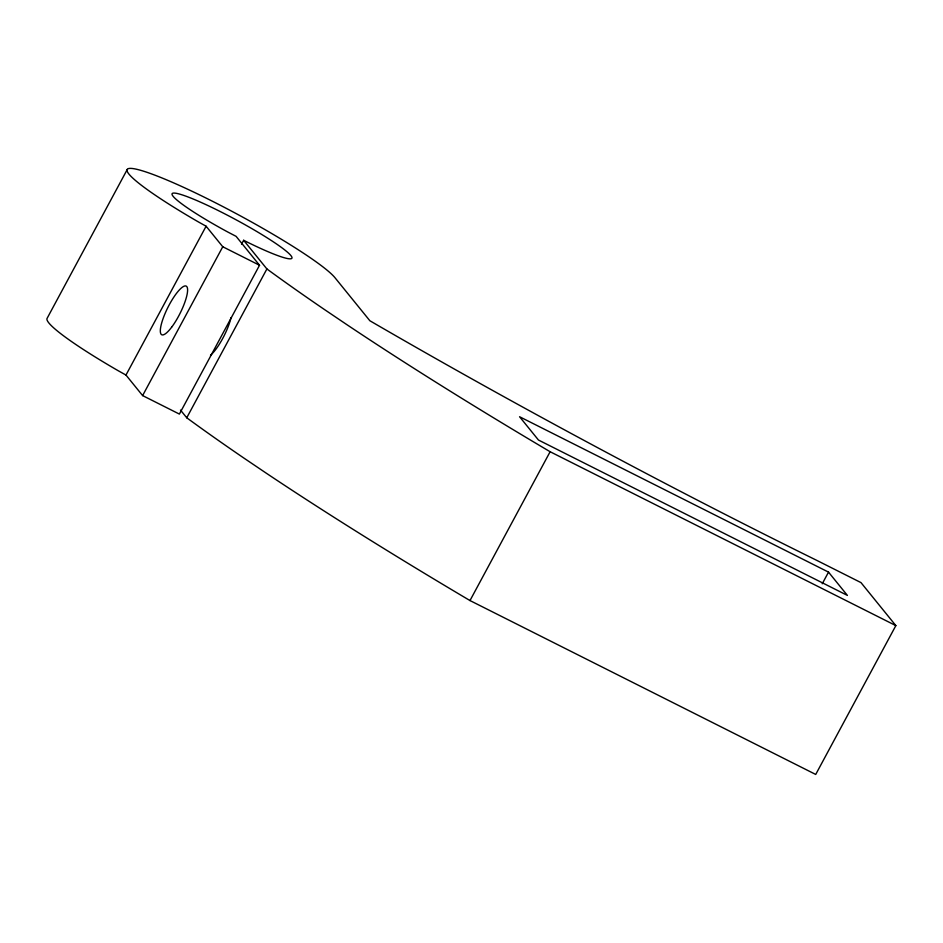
<?xml version="1.0" encoding="UTF-8"?>
<svg xmlns="http://www.w3.org/2000/svg" width="943" height="943" viewBox="0 0 943 943"><rect width="100%" height="100%" fill="white"/><g stroke="black" fill="none" stroke-linecap="round" stroke-linejoin="round"><path stroke-width="1.41" d="M127.281 169.434L47.15 318.262A119.018 12.848 28.3 0 0 118.005 370.611L125.973 375.055L142.617 395.589L179.394 414.083L259.537 265.254L236.104 236.351L228.017 232.143A68.014 7.344 28.3 0 1 179.476 194.069A68.014 7.344 28.3 0 1 280.448 246.724A68.014 7.344 28.3 0 1 243.648 240.288L241.549 244.166M125.973 375.055L206.104 226.226L198.148 221.782A119.018 12.848 28.3 0 1 162.915 178.333A119.018 12.848 28.3 0 1 335.001 277.749L369.868 320.75A838.127 90.516 28.3 0 0 816.85 560.413L860.983 582.609L895.85 625.61L815.719 774.451L469.991 600.561A766.14 82.748 28.3 0 1 266.185 473.127L244.708 458.628A766.14 82.748 28.3 0 1 186.749 417.784L180.49 410.064M142.617 395.589L222.76 246.76L206.104 226.226M186.749 417.784L266.893 268.955L243.648 240.288M469.991 600.561L550.123 451.732A766.14 82.748 28.3 0 1 346.329 324.298L324.852 309.799A766.14 82.748 28.3 0 1 266.893 268.955M822.249 583.764L828.52 572.118L519.569 416.735L538.453 440.027L847.403 595.41L828.52 572.118M222.76 246.76L259.537 265.254M550.123 451.732L895.85 625.61M231.011 317.661A27.206 6.766 -63.3 0 1 210.501 355.228M171.579 327.292A27.206 6.766 -63.3 0 0 186.797 286.613A27.206 6.766 -63.3 0 0 163.528 317.367A27.206 6.766 -63.3 0 0 171.579 327.292"/></g></svg>
